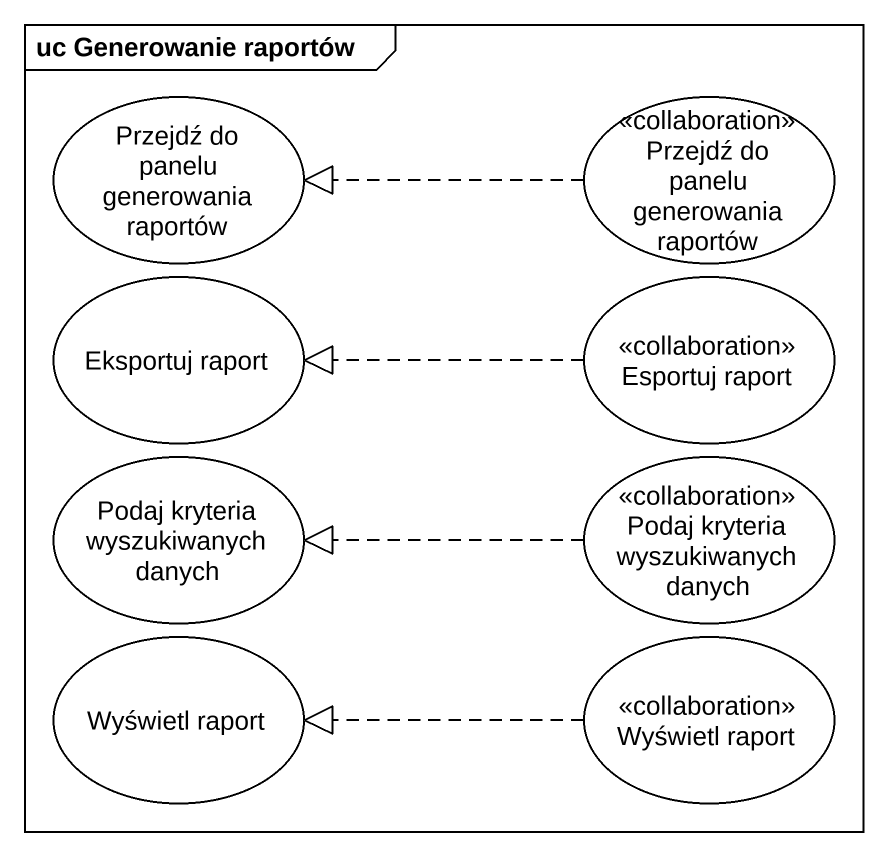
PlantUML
@startuml
mainframe uc Generowanie raportów
usecase "Przejdź do panelu generowania raportów" as Przejdź_do_panelu
usecase "Przejdź do panelu generowania raportów" as Przejdź_do_panelu_2 <<collaboration>>
usecase "Eksportuj raport" as Eksportuj_raport
usecase "Esportuj raport" as Esportuj_raport <<collaboration>>
usecase "Podaj kryteria wyszukiwanych danych" as Podaj_kryteria
usecase "Podaj kryteria wyszukiwanych danych" as Podaj_kryteria_2 <<collaboration>>
usecase "Wyświetl raport" as Wyświetl_raport
usecase "Wyświetl raport" as Wyświetl_raport_2 <<collaboration>>
Przejdź_do_panelu_2 .left.|> Przejdź_do_panelu
Esportuj_raport .left.|> Eksportuj_raport
Podaj_kryteria_2 .left.|> Podaj_kryteria
Wyświetl_raport_2 .left.|> Wyświetl_raport
@enduml
